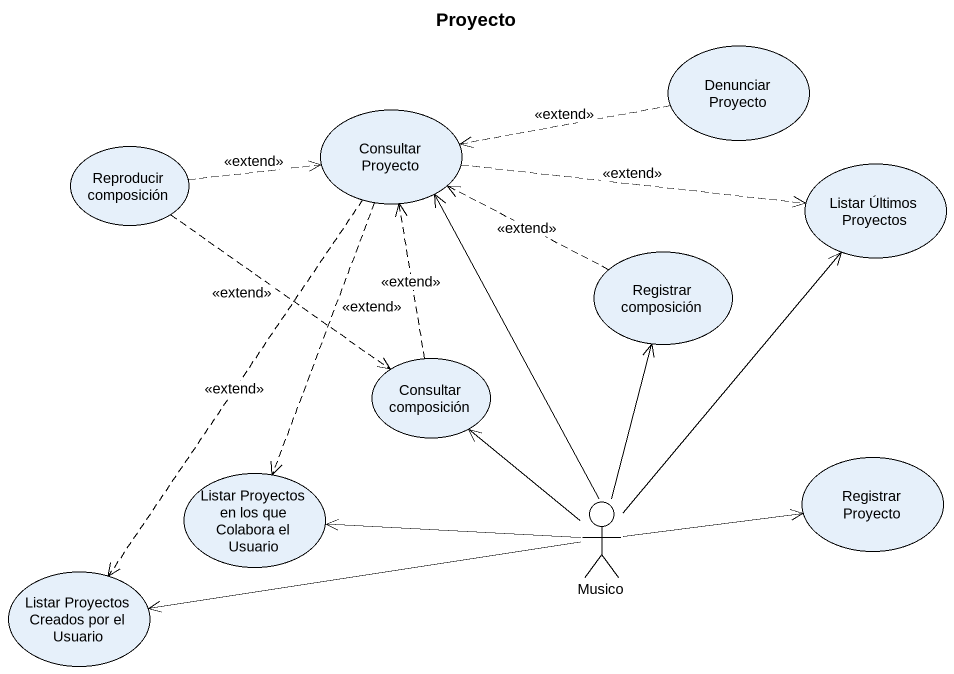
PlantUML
@startuml
title Proyecto
usecase "Denunciar Proyecto" as Denunciar_Proyecto
usecase "Consultar Proyecto" as Consultar_Proyecto
usecase "Reproducir composición" as Reproducir_composición
usecase "Listar Últimos Proyectos" as Listar_Últimos_Proyectos
usecase "Registrar composición" as Registrar_composición
usecase "Consultar composición" as Consultar_composición
usecase "Listar Proyectos en los que Colabora el Usuario" as Listar_Proyectos_en_los_que
actor Musico
usecase "Registrar Proyecto" as Registrar_Proyecto
usecase "Listar Proyectos Creados por el Usuario" as Listar_Proyectos_Creados
Denunciar_Proyecto .left.> Consultar_Proyecto : <<extend>>
Consultar_Proyecto .right.> Listar_Últimos_Proyectos : <<extend>>
Consultar_Proyecto ..> Listar_Proyectos_en_los_que : <<extend>>
Consultar_Proyecto ..> Listar_Proyectos_Creados : <<extend>>
Reproducir_composición .right.> Consultar_Proyecto : <<extend>>
Reproducir_composición ..> Consultar_composición : <<extend>>
Registrar_composición .left.> Consultar_Proyecto : <<extend>>
Consultar_composición .up.> Consultar_Proyecto : <<extend>>
Musico -up-> Consultar_Proyecto
Musico -up-> Listar_Últimos_Proyectos
Musico -up-> Registrar_composición
Musico -up-> Consultar_composición
Musico -left-> Listar_Proyectos_en_los_que
Musico -right-> Registrar_Proyecto
Musico -left-> Listar_Proyectos_Creados
@enduml
